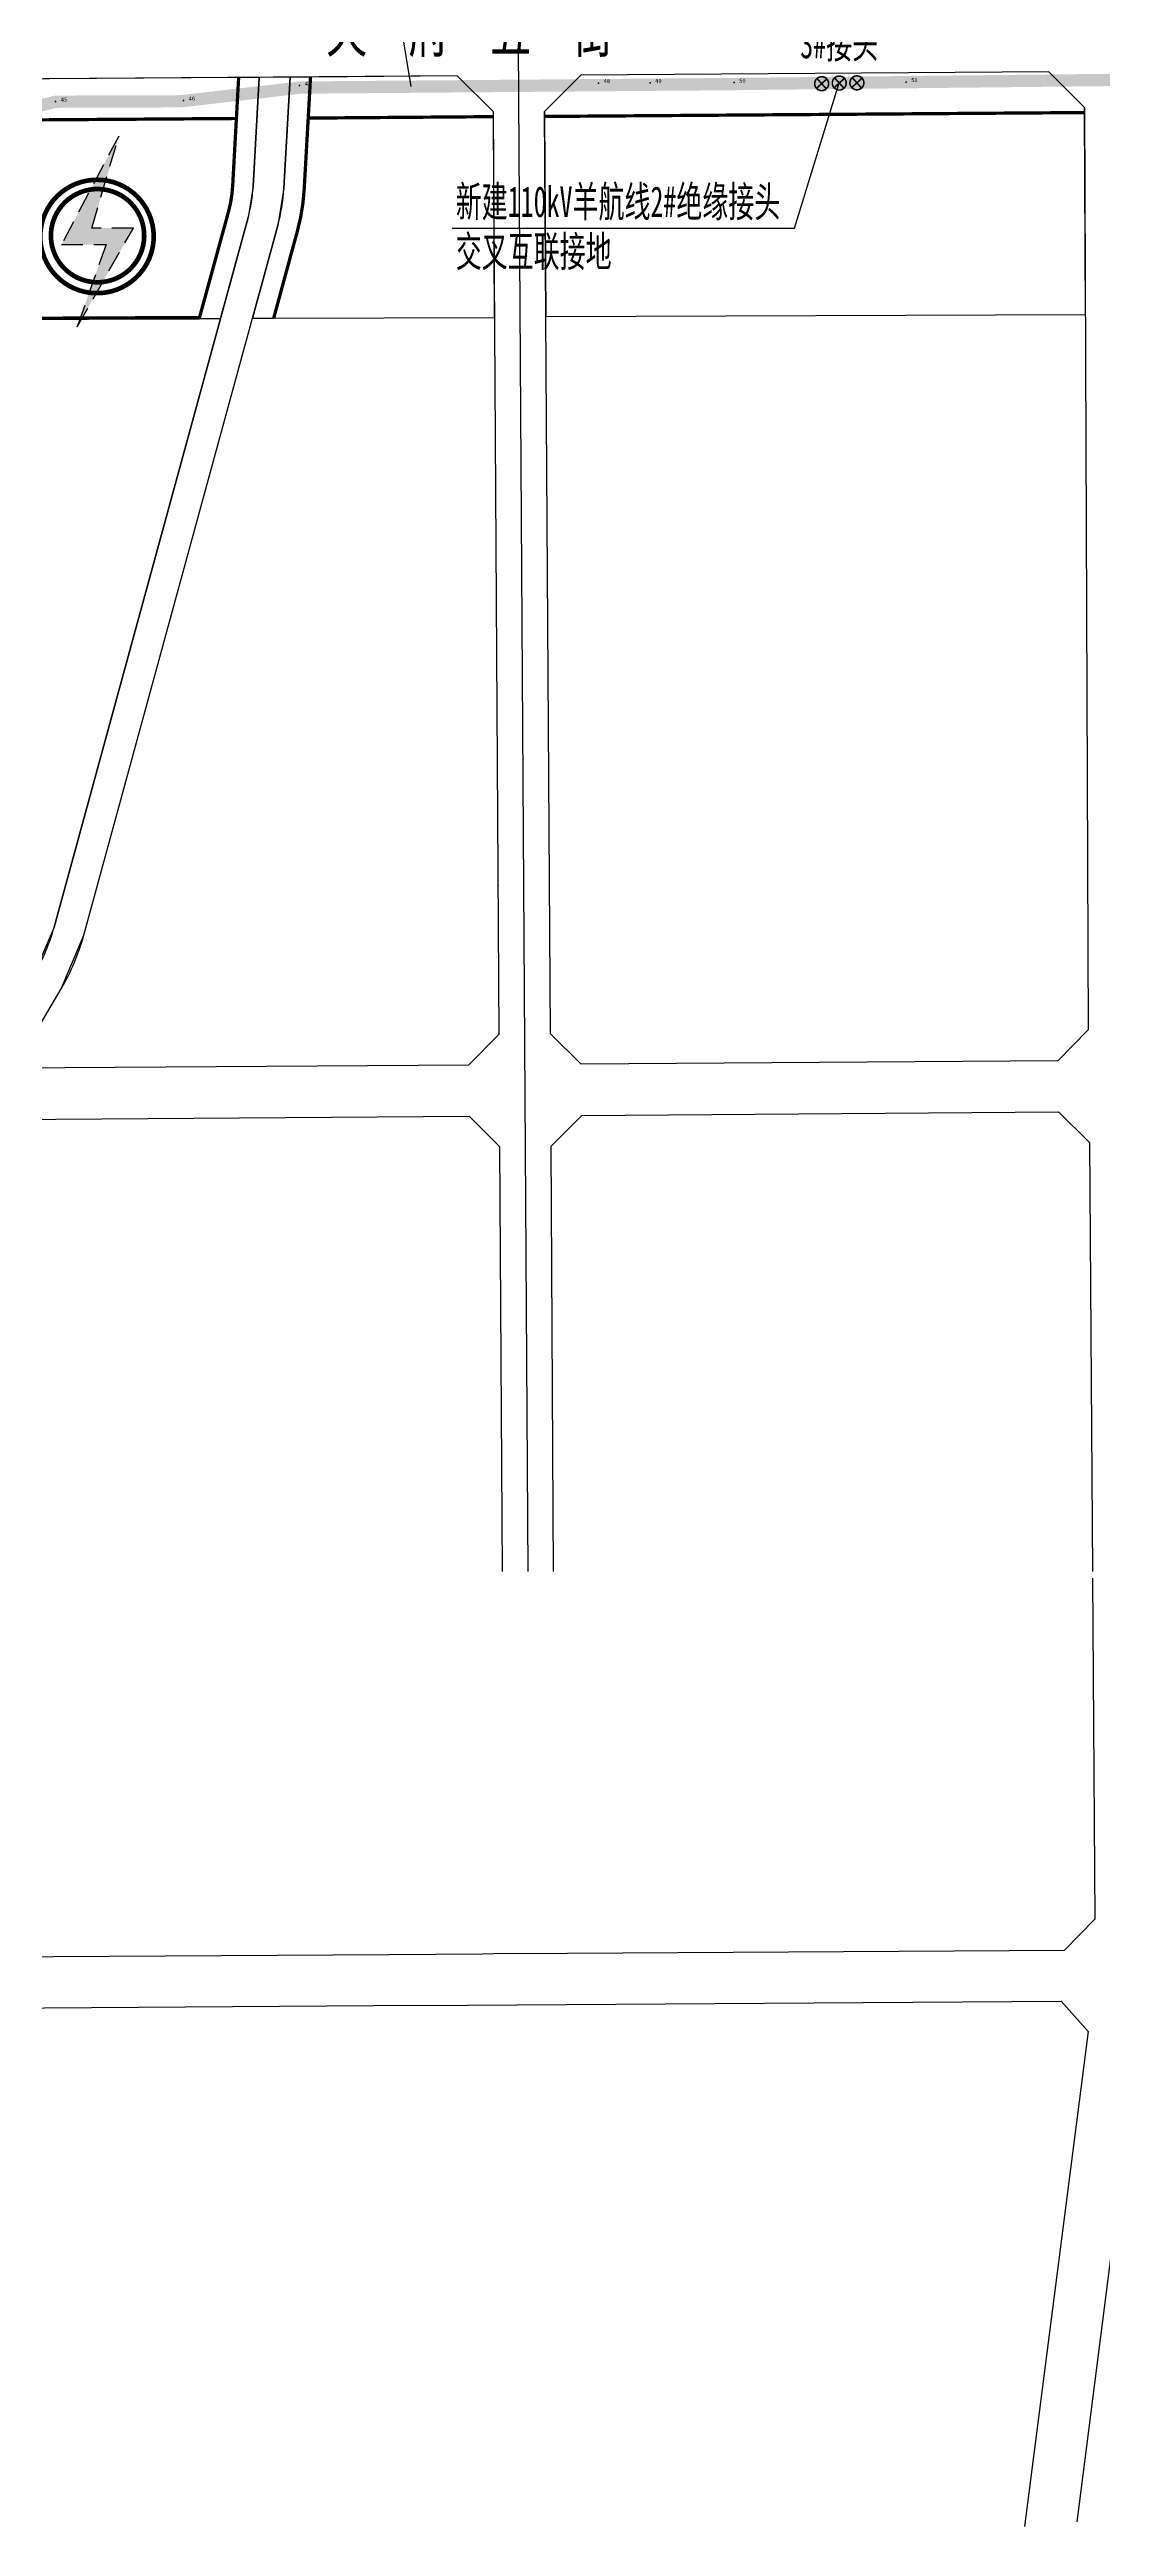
# Model space of a CAD drawing. Header units: inches. Extents: x 14633 to 228805, y -943 to 210487.
# Drawn here: x 217468 to 217983, y 204200 to 205409 of the extents above; entities that cross this region are included whole.
import ezdxf

# ---------------------------------------------------------------- set-up
doc = ezdxf.new("R2010")
doc.units = ezdxf.units.IN
doc.header["$LTSCALE"] = 10
doc.header["$MEASUREMENT"] = 0
for name, pattern in [('CENTER', [2, 1.25, -0.25, 0.25, -0.25]), ('DASH', [0.35, 0.25, -0.1]), ('DASHEDX2', [1.5, 1, -0.5]), ('HIDDENX2', [0.75, 0.5, -0.25])]:
    doc.linetypes.add(name, pattern=pattern)
for name, color, linetype in [('110KV电缆改造线', 1, 'Continuous'), ('110kV羊航线现状', 7, 'Continuous'), ('1地块界线', 7, 'DASHEDX2'), ('1河流-岸线', 4, 'Continuous'), ('1道路中线', 7, 'CENTER'), ('1道路名称', 7, 'Continuous'), ('1道路红线', 7, 'Continuous'), ('B-C', 233, 'Continuous'), ('B-E1', 151, 'Continuous'), ('B-G12', 102, 'Continuous'), ('B-G22', 122, 'Continuous'), ('B-U12', 144, 'Continuous'), ('Error_Layer', 7, 'Continuous'), ('粘贴', 7, 'Continuous')]:
    doc.layers.add(name, color=color, linetype=linetype)
doc.styles.add('GTF_XW', font='', dxfattribs={"width": 0.85})
doc.styles.get("Standard").update_dxf_attribs({"font": ''})
doc.styles.add('宋体', font='', dxfattribs={"width": 0.9})
doc.styles.get('GTF_XW').set_extended_font_data('SimSun')
doc.styles.get('Standard').set_extended_font_data('SimSun')
doc.styles.get('宋体').set_extended_font_data('SimSun')

# ---------------------------------------------------------------- blocks, each defined once
blk = doc.blocks.new('规划220')
at = {"linetype": 'HIDDENX2'}
blk.add_hatch(color=8, dxfattribs=at).paths.add_polyline_path([(5.07, 23.2), (-8.25, -1.99), (2.14, -1.99), (-4.61, -21.15), (8.48, 1.85), (-1.16, 1.85)])
at = {"color": 8, "linetype": 'HIDDENX2'}
blk.add_lwpolyline([(5.07, 23.2), (-8.25, -1.99), (2.14, -1.99), (-4.61, -21.15), (8.48, 1.85), (-1.16, 1.85)], close=True, dxfattribs=at)
at = {"color": 8, "const_width": 1.09}
for points in [[(9.4, -9.38, 102.191607), (9.03, -9.74, 0.009786)], [(7.71, -7.69, 102.191607), (7.4, -7.98, 0.009786)]]:
    blk.add_lwpolyline(points, format="xyb", close=True, dxfattribs=at)
blk = doc.blocks.new('357457')
at = {"color": 8}
for p in [(17471.46, 5383.929, -3.377), (17471.46, 5383.929, -3.377), (17533.903, 5384.409, -0.875), (17533.903, 5384.409, -0.875), (17590.582, 5391.743, 0.343), (17590.582, 5391.743, 0.343), (17736.523, 5392.982, -0.158), (17736.523, 5392.982, -0.158), (17761.699, 5393.089, -0.748), (17761.699, 5393.089, -0.748), (17802.683, 5393.209, -0.674), (17802.683, 5393.209, -0.674), (17886.665, 5393.466, -0.638), (17886.665, 5393.466, -0.638)]:
    blk.add_point(p, dxfattribs=at)
for s, p in [('45', (17473.96, 5383.929)), ('46', (17536.403, 5384.409)), ('47', (17593.082, 5391.743)), ('48', (17739.023, 5392.982)), ('49', (17764.199, 5393.089)), ('50', (17805.183, 5393.209)), ('51', (17889.165, 5393.466))]:
    blk.add_text(s, height=2, dxfattribs=at).set_placement(p)
blk = doc.blocks.new('121224')
at = {"layer": '110KV电缆改造线', "color": 3, "lineweight": -2, "const_width": 1.5, "flags": 128}
blk.add_lwpolyline([(6155.9, 28411.8, -1), (6166.3, 28403.5, -1), (6155.9, 28411.8, 1.896544)], format="xyb", dxfattribs=at)
for points in [[(6155.9, 28411.8), (6166.3, 28403.5)], [(6165.2, 28412.8), (6157, 28402.5)]]:
    blk.add_lwpolyline(points, dxfattribs=at)

msp = doc.modelspace()

# ---------------------------------------------------------------- linework, layer by layer
at = {"layer": '110kV羊航线现状', "color": 0}
for p, q in [((217633.4, 205461.8), (217644.8, 205391.3, 0.1)), ((217832.2, 205322.1), (217854, 205393.1, 0.1)), ((217665, 205322.1), (217832.2, 205322.1))]:
    msp.add_line(p, q, dxfattribs=at)
at = {"layer": '110kV羊航线现状', "color": 0, "linetype": 'DASH', "const_width": 6, "elevation": 0.1}
for points in [[(217854, 205393.1), (217801, 205392.5), (217590.9, 205390.8), (217532.5, 205384.1), (217471.6, 205383.9), (217411.3, 205369.1), (217338.8, 205379.8)], [(218315.3, 205397.7), (218214.6, 205397.2), (218030.7, 205395), (217854, 205393.1)]]:
    msp.add_lwpolyline(points, dxfattribs=at)
at = {"layer": '1地块界线', "color": 8, "ltscale": 20, "const_width": 1.6, "flags": 128}
for points in [[(217541.5, 205277.8), (217555.8, 205330, 0.05296), (217557.9, 205343), (217560.8, 205395.7)], [(217577.9, 205278.1), (217589.5, 205320.8, 0.05296), (217592.8, 205341.1), (217595.9, 205395.9)]]:
    msp.add_lwpolyline(points, format="xyb", dxfattribs=at)
for points in [[(217559.7, 205375.7), (217402.3, 205374.6)], [(217685.2, 205376.6), (217594.8, 205375.9)], [(217973.8, 205378.6), (217710.2, 205376.7)], [(217433.4, 205278), (217541.7, 205278.5)]]:
    msp.add_lwpolyline(points, dxfattribs=at)
at = {"layer": '1河流-岸线', "color": 8, "ltscale": 2}
for points in [[(217433.9, 204911.8), (217461.2, 204958.2, 0.066344), (217470.7, 204980.8), (217565.4, 205327.3, 0.05296), (217567.9, 205342.5), (217570.8, 205395.7)], [(217451.3, 204911.9), (217474.1, 204950.6, 0.066344), (217485.2, 204976.8), (217579.9, 205323.4, 0.05296), (217582.9, 205341.6), (217585.9, 205395.8)]]:
    msp.add_lwpolyline(points, format="xyb", dxfattribs=at)
at = {"layer": '1道路中线', "color": 8, "ltscale": 50}
for p, q in [((217700.1, 205001.1), (217697.5, 205411.7)), ((217702.1, 204666), (217700.1, 205001.1))]:
    msp.add_line(p, q, dxfattribs=at)
at = {"layer": '1道路红线', "color": 8}
for p, q in [((217667.5, 205396.5), (217422.1, 205394.7)), ((217956.3, 205398.5), (217727.8, 205396.9)), ((217973.8, 205381.1), (217956.3, 205398.5)), ((217688, 204928.5), (217685.2, 205379)), ((217713, 204928.7), (217710.2, 205379.1)), ((217687.6, 205001), (217687.6, 205001.1)), ((217689.6, 204666), (217688.4, 204873.5)), ((217714.6, 204666), (217713.4, 204873.7)), ((217977.7, 204662.8), (217978.9, 204496.2)), ((217977.7, 204662.8), (217978.9, 204496.2)), ((217964, 204481.1), (217978.9, 204496.2)), ((217964, 204481.1), (217978.9, 204496.2)), ((217432.8, 204477.8), (217634.2, 204479)), ((217634.2, 204479), (217680.1, 204479.3)), ((217680.1, 204479.3), (217685.3, 204479.4)), ((217685.3, 204479.4), (217721.3, 204479.6)), ((217721.3, 204479.6), (217964, 204481.1)), ((217721.3, 204479.6), (217964, 204481.1)), ((217343.7, 204452.2), (217626.7, 204454)), ((217626.7, 204454), (217672.6, 204454.3)), ((217672.6, 204454.3), (217962.4, 204456.1)), ((217672.6, 204454.3), (217962.4, 204456.1)), ((217962.4, 204456.1), (217975.5, 204441.3)), ((217962.4, 204456.1), (217975.5, 204441.3)), ((217975.5, 204441.3), (217944.5, 204199.6)), ((217975.5, 204441.3), (217944.5, 204199.6)), ((218000.7, 204441.5), (217970, 204201.8))]:
    msp.add_line(p, q, dxfattribs=at)
for points in [[(217685.2, 205379), (217667.5, 205396.5)], [(217710.2, 205379.1), (217727.8, 205396.9)], [(217673.1, 204913.4), (217426.4, 204911.7), (217406.3, 204931.6), (217402.3, 205374.6)], [(217973.8, 205381.1), (217975.6, 204930.6), (217960.7, 204915.5), (217728.1, 204913.8)], [(217688, 204928.5), (217673.1, 204913.4)], [(217713, 204928.7), (217728.1, 204913.8)], [(217406.9, 204807.3), (217406.7, 204866.6), (217426.6, 204886.7), (217673.3, 204888.4)], [(217688.4, 204873.5), (217673.3, 204888.4)], [(217713.4, 204873.7), (217728.3, 204888.8)], [(217728.3, 204888.8), (217961.1, 204890.5), (217976.2, 204875.6), (217977.7, 204666)]]:
    msp.add_lwpolyline(points, dxfattribs=at)
at = {"layer": 'B-C', "color": 8}
msp.add_lwpolyline([(217685.2, 205376.6), (217594.8, 205375.9), (217592.8, 205341.1, -0.05296), (217589.5, 205320.8), (217577.9, 205278.1), (217685.8, 205278.5)], format="xyb", close=True, dxfattribs=at)
msp.add_lwpolyline([(217974.2, 205279.9), (217973.8, 205378.6), (217710.2, 205376.7), (217710.8, 205279)], close=True, dxfattribs=at)
at = {"layer": 'B-E1', "color": 8}
msp.add_lwpolyline([(217579.9, 205323.4, 0.05296), (217582.9, 205341.6), (217585.9, 205395.9), (217570.8, 205395.8), (217567.9, 205342.5), (217565.4, 205327.3), (217470.7, 204980.8), (217461.2, 204958.2), (217433.9, 204911.8), (217451.3, 204911.9), (217474.1, 204950.6), (217485.2, 204976.8)], format="xyb", close=True, dxfattribs=at)
at = {"layer": 'B-G12', "color": 8}
for points in [[(217565.4, 205327.3, 0.05296), (217567.9, 205342.5), (217570.8, 205395.8), (217560.8, 205395.7), (217557.9, 205343), (217555.8, 205330), (217541.6, 205278), (217551.9, 205278)], [(217589.5, 205320.8, 0.05296), (217592.8, 205341.1), (217594.8, 205375.9), (217595.9, 205395.9), (217585.9, 205395.9), (217582.9, 205341.6), (217579.9, 205323.4), (217567.5, 205278.1), (217577.9, 205278.1)]]:
    msp.add_lwpolyline(points, format="xyb", close=True, dxfattribs=at)
at = {"layer": 'B-G22', "color": 8}
for points in [[(217560.8, 205395.7), (217422.1, 205394.7), (217402.3, 205374.6), (217559.7, 205375.7)], [(217667.5, 205396.5), (217595.9, 205395.9), (217594.8, 205375.9), (217685.2, 205376.6), (217685.2, 205379)], [(217956.3, 205398.5), (217727.8, 205396.9), (217710.2, 205379.1), (217710.2, 205376.7), (217973.8, 205378.6), (217973.8, 205381.1)]]:
    msp.add_lwpolyline(points, close=True, dxfattribs=at)
at = {"layer": 'B-U12', "color": 8}
msp.add_lwpolyline([(217557.9, 205343), (217559.7, 205375.7), (217432.3, 205374.8), (217433.3, 205277.5), (217541.5, 205277.8), (217555.8, 205330)], close=True, dxfattribs=at)
at = {"layer": 'Error_Layer', "color": 8}
for points in [[(217560.8, 205395.7), (217422.1, 205394.7), (217402.3, 205374.6), (217559.7, 205375.7)], [(217667.5, 205396.5), (217595.9, 205395.9), (217594.8, 205375.9), (217685.2, 205376.6), (217685.2, 205379)], [(217956.3, 205398.5), (217727.8, 205396.9), (217710.2, 205379.1), (217710.2, 205376.7), (217973.8, 205378.6), (217973.8, 205381.1)], [(217557.9, 205343), (217559.7, 205375.7), (217432.3, 205374.8), (217433.3, 205277.5), (217541.5, 205277.8), (217555.8, 205330)], [(217974.2, 205279.9), (217973.8, 205378.6), (217710.2, 205376.7), (217710.8, 205279)]]:
    msp.add_lwpolyline(points, close=True, dxfattribs=at)
for points in [[(217579.9, 205323.4, 0.05296), (217582.9, 205341.6), (217585.9, 205395.9), (217570.8, 205395.8), (217567.9, 205342.5), (217565.4, 205327.3), (217470.7, 204980.8), (217461.2, 204958.2), (217433.9, 204911.8), (217451.3, 204911.9), (217474.1, 204950.6), (217485.2, 204976.8)], [(217565.4, 205327.3, 0.05296), (217567.9, 205342.5), (217570.8, 205395.8), (217560.8, 205395.7), (217557.9, 205343), (217555.8, 205330), (217541.6, 205278), (217551.9, 205278)], [(217589.5, 205320.8, 0.05296), (217592.8, 205341.1), (217594.8, 205375.9), (217595.9, 205395.9), (217585.9, 205395.9), (217582.9, 205341.6), (217579.9, 205323.4), (217567.5, 205278.1), (217577.9, 205278.1)], [(217685.2, 205376.6), (217594.8, 205375.9), (217592.8, 205341.1, -0.05296), (217589.5, 205320.8), (217577.9, 205278.1), (217685.8, 205278.5)]]:
    msp.add_lwpolyline(points, format="xyb", close=True, dxfattribs=at)

# ---------------------------------------------------------------- block references
at = {"layer": '110KV电缆改造线', "color": 6, "lineweight": -2, "xscale": 0.5119999999993341, "yscale": 0.5120000000169966, "zscale": 0.5120000000000005, "rotation": 350.8288733517356}
for p in [(212413.1, 191536.7), (212421.7, 191537, 0.1), (212430.3, 191537.1)]:
    msp.add_blockref('121224', p, dxfattribs=at)
at = {"layer": '110kV羊航线现状', "color": 0, "linetype": 'DASH'}
msp.add_blockref('357457', (200000, 200000), dxfattribs=at)
at = {"layer": '粘贴', "color": 0, "lineweight": 5, "xscale": 2.100000000005821, "yscale": 2.100000000005821, "zscale": 2.1}
msp.add_blockref('规划220', (217491.6, 205318.3), dxfattribs=at)

# ---------------------------------------------------------------- texts
at = {"color": 0, "style": 'GTF_XW', "width": 0.62}
for s, p in [('3#接头', (217835, 205405.1, -0.1)), ('新建110kV羊航线2#绝缘接头', (217666.8, 205327.6, -0.1)), ('交叉互联接地', (217666.8, 205303.3, -0.1))]:
    msp.add_text(s, height=15, dxfattribs=at).set_placement(p)
at = {"layer": '1道路名称', "color": 8, "linetype": 'Continuous', "style": '宋体', "width": 0.7}
msp.add_text('天  府  五  街', height=21, dxfattribs=at).set_placement((217603.5, 205408.1, 731.9))

doc.saveas('drawing.dxf')
